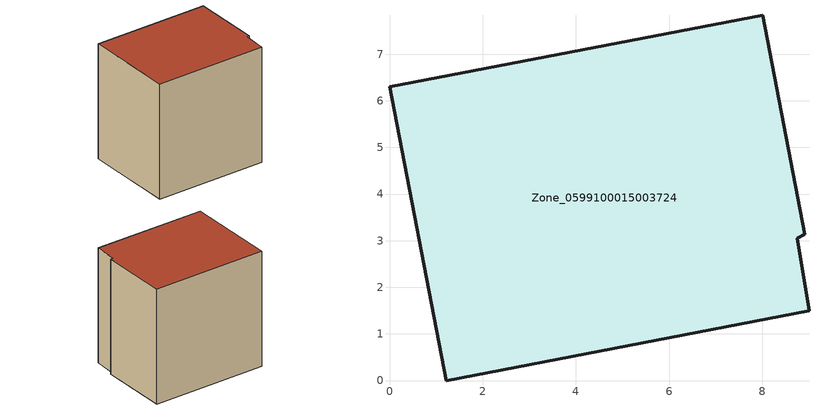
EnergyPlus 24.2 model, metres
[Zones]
Zone_0599100015003724
 floor ground (C_G): 0,6.3 8,7.83 8.91,3.14 8.75,3.06 9,1.5 1.22,0 z0.84
 wall outside (C_F): 8,7.83 0,6.3 1.22,0 9,1.5 8.75,3.06 8.91,3.14 8,7.83 z0.84:9.04
 roof outside (C_R): 0,6.3 1.22,0 9,1.5 8.75,3.06 8.91,3.14 8,7.83 z9.04
[BUILDING]
Pand.0599100015003724: North Axis=0; Terrain=City; Loads Convergence Tolerance Value=0.04; Temperature Convergence Tolerance Value=0.4; Solar Distribution=FullExterior; Maximum Number of Warmup Days=25; Minimum Number of Warmup Days=1
[Site:Location]
Rotterdam.The.Hague.AP_ZH_NLD Design_Conditions: Latitude=51.96; Longitude=4.45; Time Zone=1; Elevation=-4.5
[SITE:GROUNDTEMPERATURE:BUILDINGSURFACE]
18, 18, 18, 18, 18, 18, 18, 18, 18, 18, 18, 18
[MATERIAL] Thermal Absorptance=0.9; Solar Absorptance=0.7; Visible Absorptance=0.7
Name | Roughness | Thickness | Conductivity | Density | Specific Heat
G.TC.1965-1974 | MediumSmooth | 0.15 | 0.882353 | 540 | 1210
F.TC.1965-1974 | Rough | 0.3 | 0.697674 | 1920 | 840
R.TC.1965-1974 | MediumRough | 0.2 | 0.232558 | 1500 | 1000
[CONSTRUCTION]
C_G: G.TC.1965-1974
C_F: F.TC.1965-1974
C_R: R.TC.1965-1974
[ZONE]
Zone_0599100015003724: Type=1; Multiplier=1; Ceiling Height=Autocalculate; Volume=Autocalculate; Floor Area=autocalculate; Part of Total Floor Area=Yes
[ZONEINFILTRATION:DESIGNFLOWRATE]
Infil_Zone_0599100015003724: Zone or ZoneList or Space or SpaceList=Zone_0599100015003724; Schedule=AlwaysOn; Design Flow Rate Calculation Method=Flow/Area; Flow Rate per Floor Area=0.003; Constant Term Coefficient=1; Temperature Term Coefficient=0; Velocity Term Coefficient=0; Velocity Squared Term Coefficient=0
[HVACTEMPLATE:ZONE:IDEALLOADSAIRSYSTEM]
Zone_0599100015003724: Maximum Heating Supply Air Temperature=50; Minimum Cooling Supply Air Temperature=13; Maximum Heating Supply Air Humidity Ratio=0.0156; Minimum Cooling Supply Air Humidity Ratio=0.0077; Heating Limit=NoLimit; Cooling Limit=NoLimit; Dehumidification Control Type=ConstantSensibleHeatRatio; Cooling Sensible Heat Ratio=0.7; Dehumidification Setpoint=60; Humidification Control Type=None; Humidification Setpoint=30; Outdoor Air Method=None; Outdoor Air Flow Rate per Person=0.00944; Outdoor Air Flow Rate per Zone Floor Area=0; Outdoor Air Flow Rate per Zone=0; Demand Controlled Ventilation Type=None; Outdoor Air Economizer Type=NoEconomizer; Heat Recovery Type=None; Sensible Heat Recovery Effectiveness=0.7; Latent Heat Recovery Effectiveness=0.65
[ZONECONTROL:THERMOSTAT]
ThermostatControl_Zone_0599100015003724: Zone or ZoneList=Zone_0599100015003724; Control Type Schedule=DualSetpointControlType; Control 1=Thermostat_Zone_0599100015003724; Temperature Difference Between Cutout And Setpoint=0
[THERMOSTATSETPOINT:DUALSETPOINT]
Thermostat_Zone_0599100015003724: Heating Setpoint Temperature Schedule=HeatingSetpoint_Zone_0599100015003724; Cooling Setpoint Temperature Schedule=CoolingSetpoint_Zone_0599100015003724
[SCHEDULE:COMPACT]
HeatingSetpoint_Zone_0599100015003724: Through: 12/31, For: AllDays, Until: 24:00, 21
CoolingSetpoint_Zone_0599100015003724: Through: 12/31, For: AllDays, Until: 24:00, 24
DualSetpointControlType: Through: 12/31, For: AllDays, Until: 24:00, 4
AlwaysOn: Through: 12/31, For: AllDays, Until: 24:00, 1
